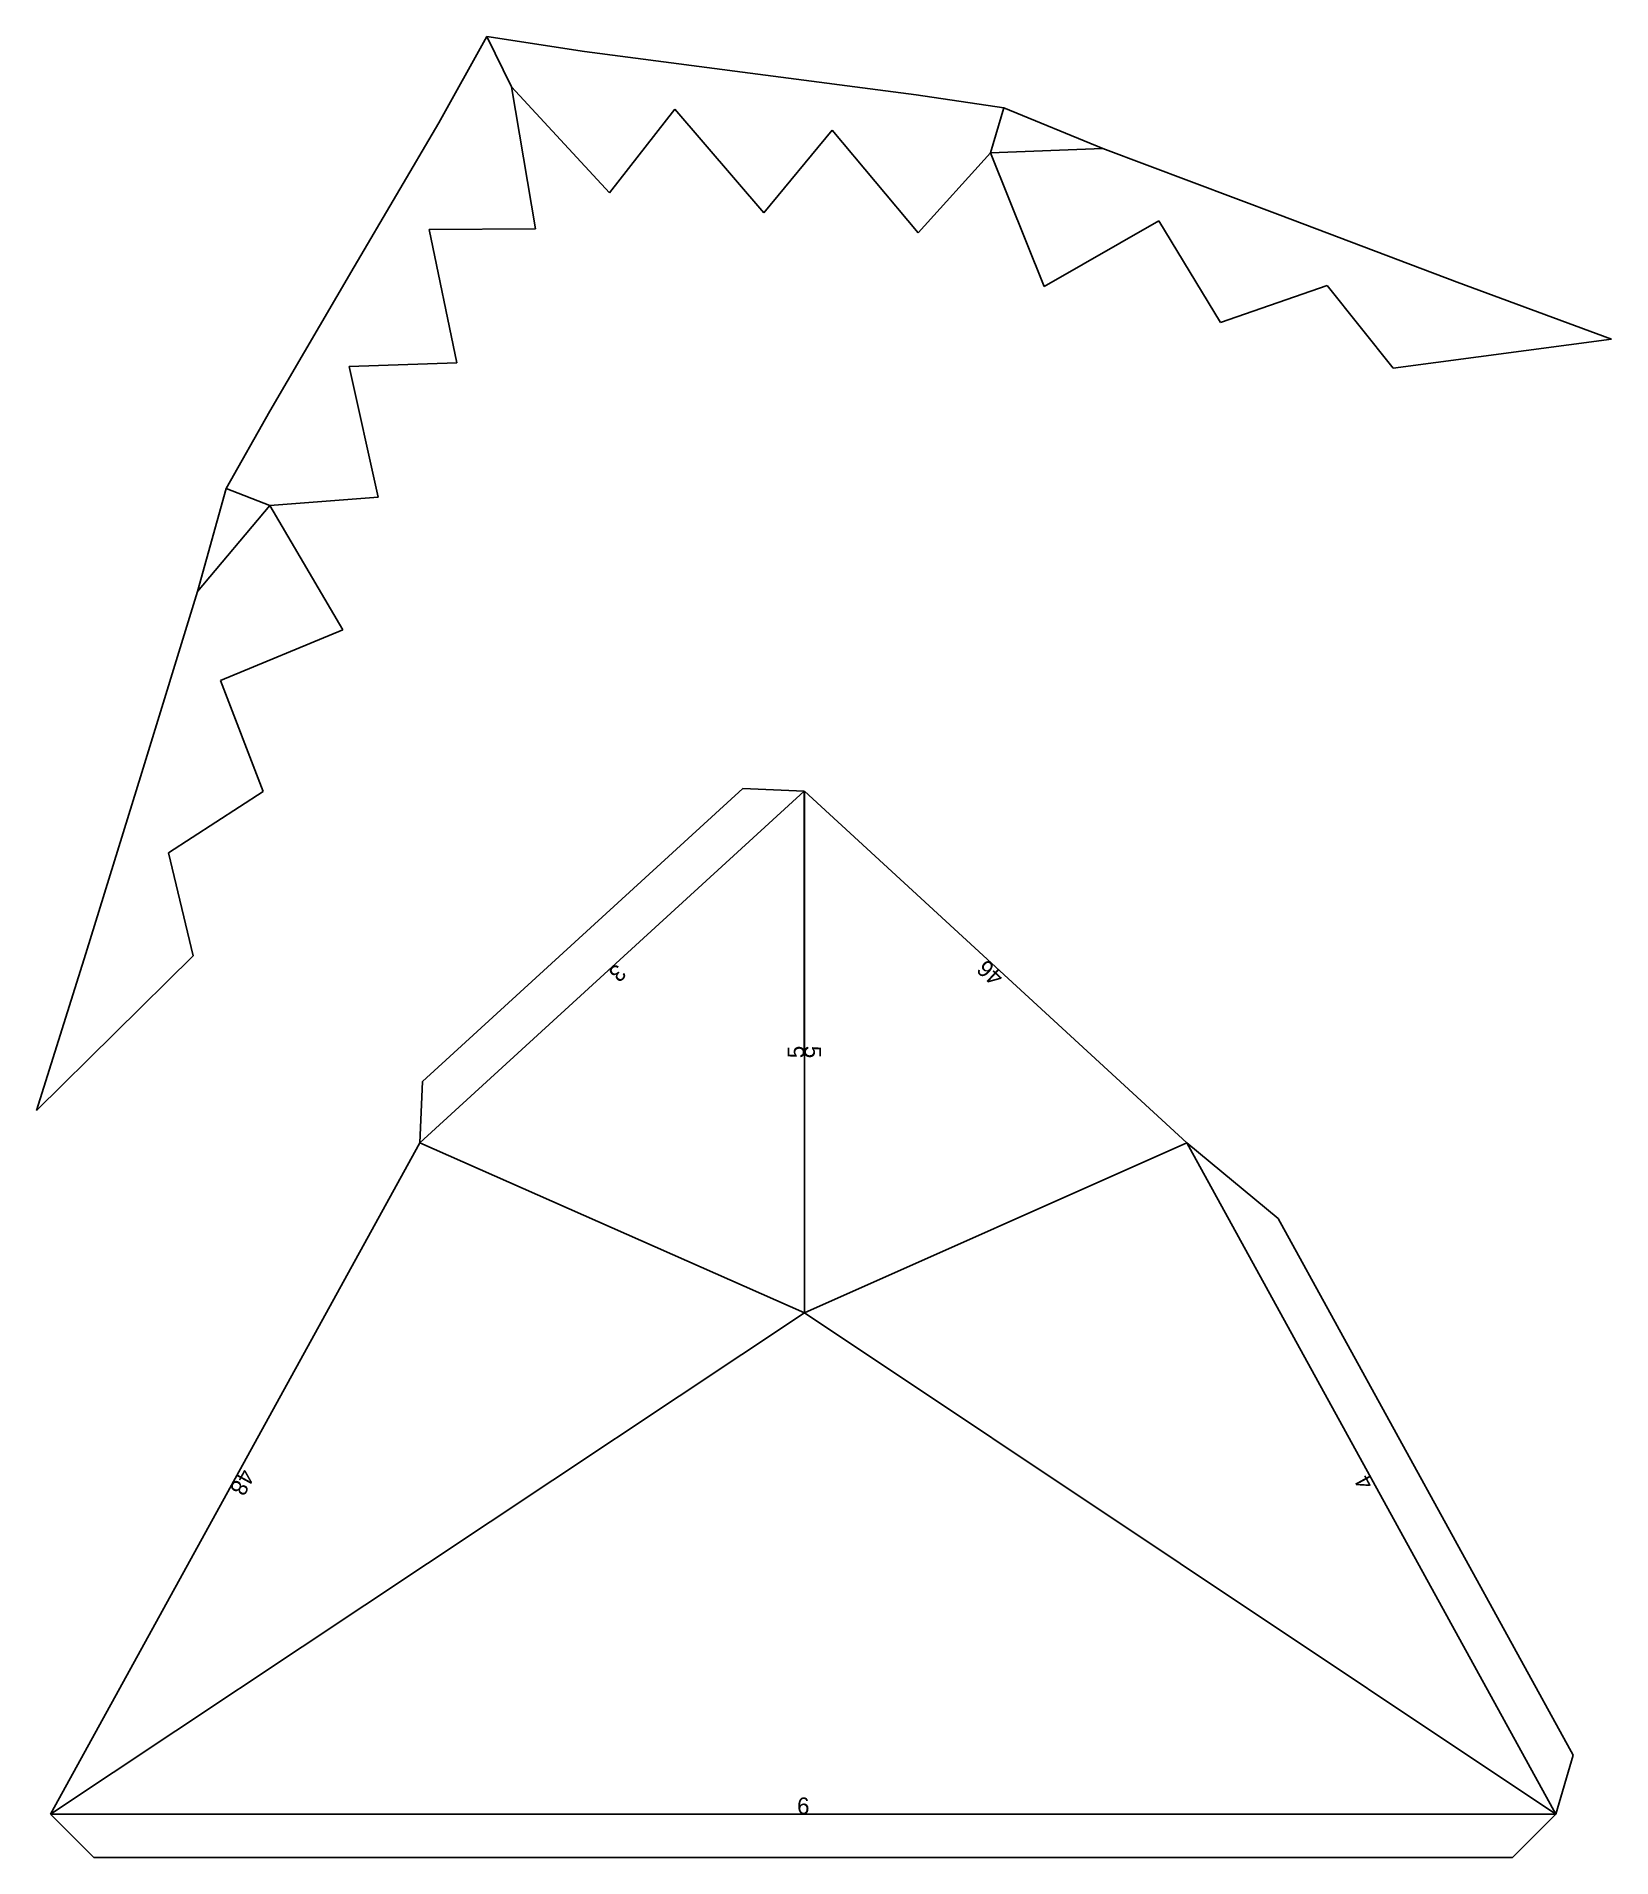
# Model space of a CAD drawing. Extents: x 1696 to 1878, y 44 to 254.
import ezdxf
from ezdxf.enums import TextEntityAlignment as Align

# ---------------------------------------------------------------- set-up
doc = ezdxf.new("R2010")
doc.units = 0

msp = doc.modelspace()

# ---------------------------------------------------------------- linework, layer by layer
at = {"layer": 'CutLine', "color": 8, "linetype": 'CONTINUOUS'}
for p, q in [((1748.322683, 253.877093), (1742.791707, 243.921987)), ((1759.57764, 252.142123), (1748.322683, 253.877093)), ((1778.680972, 249.648032), (1759.57764, 252.142123)), ((1751.177121, 248.048187), (1762.472248, 235.863187)), ((1753.910911, 231.711225), (1751.177121, 248.048187)), ((1797.784303, 247.153941), (1778.680972, 249.648032)), ((1807.904869, 245.655951), (1797.784303, 247.153941)), ((1819.312145, 240.966391), (1807.904869, 245.655951)), ((1742.791707, 243.921987), (1733.048731, 227.301753)), ((1762.472248, 235.863187), (1769.980872, 245.507988)), ((1769.980872, 245.507988), (1780.245448, 233.527225)), ((1780.245448, 233.527225), (1788.10746, 243.074524)), ((1788.10746, 243.074524), (1798.022429, 231.219962)), ((1798.022429, 231.219962), (1806.361819, 240.47575)), ((1806.361819, 240.47575), (1812.541386, 225.052112)), ((1839.725846, 233.267714), (1819.312145, 240.966391)), ((1860.140183, 225.56879), (1839.725846, 233.267714)), ((1741.65425, 231.636335), (1753.910911, 231.711225)), ((1744.857518, 216.238854), (1741.65425, 231.636335)), ((1812.541386, 225.052112), (1825.773905, 232.607535)), ((1825.773905, 232.607535), (1832.874397, 220.884474)), ((1733.048731, 227.301753), (1723.306308, 210.681789)), ((1832.874397, 220.884474), (1845.141269, 225.161349)), ((1845.141269, 225.161349), (1852.77561, 215.640212)), ((1877.93418, 218.985819), (1860.140183, 225.56879)), ((1852.77561, 215.640212), (1877.93418, 218.985819)), ((1732.462272, 215.824868), (1744.857518, 216.238854)), ((1735.780208, 200.780945), (1732.462272, 215.824868)), ((1723.306308, 210.681789), (1718.284236, 201.768394)), ((1718.284236, 201.768394), (1714.993948, 189.881491)), ((1723.32254, 199.811106), (1735.780208, 200.780945)), ((1731.71715, 185.47219), (1723.32254, 199.811106)), ((1714.993948, 189.881491), (1708.559248, 169.035155)), ((1717.635054, 179.651663), (1731.71715, 185.47219)), ((1722.542306, 166.855132), (1717.635054, 179.651663)), ((1708.559248, 169.035155), (1702.123921, 148.187969)), ((1711.642463, 159.786709), (1722.542306, 166.855132)), ((1777.827069, 167.184663), (1740.899887, 133.429583)), ((1784.891027, 166.867644), (1777.827069, 167.184663)), ((1784.90967, 106.773006), (1784.891027, 166.867644)), ((1784.926126, 166.867645), (1784.891037, 166.832575)), ((1828.996276, 126.367303), (1784.926126, 166.867645)), ((1714.48232, 147.917732), (1711.642463, 159.786709)), ((1702.123921, 148.187969), (1696.413713, 130.095004)), ((1696.413713, 130.095004), (1714.48232, 147.917732)), ((1740.899887, 133.429583), (1740.582868, 126.365625)), ((1740.582868, 126.365625), (1698.046125, 48.967949)), ((1839.504914, 117.626465), (1828.996276, 126.367303)), ((1873.503874, 55.757919), (1839.504914, 117.626465)), ((1871.529965, 48.967949), (1873.503874, 55.757919)), ((1698.046125, 48.967949), (1703.046125, 43.967949)), ((1866.529965, 43.967949), (1871.529965, 48.967949)), ((1703.046125, 43.967949), (1866.529965, 43.967949))]:
    msp.add_line(p, q, dxfattribs=at)
at = {"layer": 'MountainLine', "color": 5, "linetype": 'CONTINUOUS'}
for p, q in [((1806.361819, 240.47575), (1819.312145, 240.966391)), ((1714.993948, 189.881491), (1723.32254, 199.811106)), ((1784.891027, 166.867644), (1740.582868, 126.365625)), ((1784.90967, 106.773006), (1740.582868, 126.365625)), ((1828.996276, 126.367303), (1784.90967, 106.773006)), ((1871.529965, 48.967949), (1828.996276, 126.367303))]:
    msp.add_line(p, q, dxfattribs=at)
at = {"layer": 'ValleyLine', "color": 1, "linetype": 'CONTINUOUS'}
for p, q in [((1748.322683, 253.877093), (1751.177121, 248.048187)), ((1807.904869, 245.655951), (1806.361819, 240.47575)), ((1723.32254, 199.811106), (1718.284236, 201.768394)), ((1784.926126, 166.867645), (1784.90967, 106.773006)), ((1784.90967, 106.773006), (1698.046125, 48.967949)), ((1871.529965, 48.967949), (1784.90967, 106.773006)), ((1698.046125, 48.967949), (1871.529965, 48.967949))]:
    msp.add_line(p, q, dxfattribs=at)

# ---------------------------------------------------------------- texts
at = {"layer": 'Edge ID'}
for s, rotation, p in [('46', 137.41708, (1806.961201, 146.617474)), ('3', 222.430385, (1762.736947, 146.616635)), ('5', 90.017775, (1784.900348, 136.820325)), ('5', 269.98431, (1784.917898, 136.820325)), ('48', 241.207385, (1719.314496, 87.666787)), ('4', 118.790355, (1850.263121, 87.667626))]:
    msp.add_text(s, height=1.92, rotation=rotation, dxfattribs=at).set_placement(p, align=Align.CENTER)
msp.add_text('6', height=1.92, dxfattribs=at).set_placement((1784.788045, 48.967949), align=Align.CENTER)

doc.saveas('drawing.dxf')
